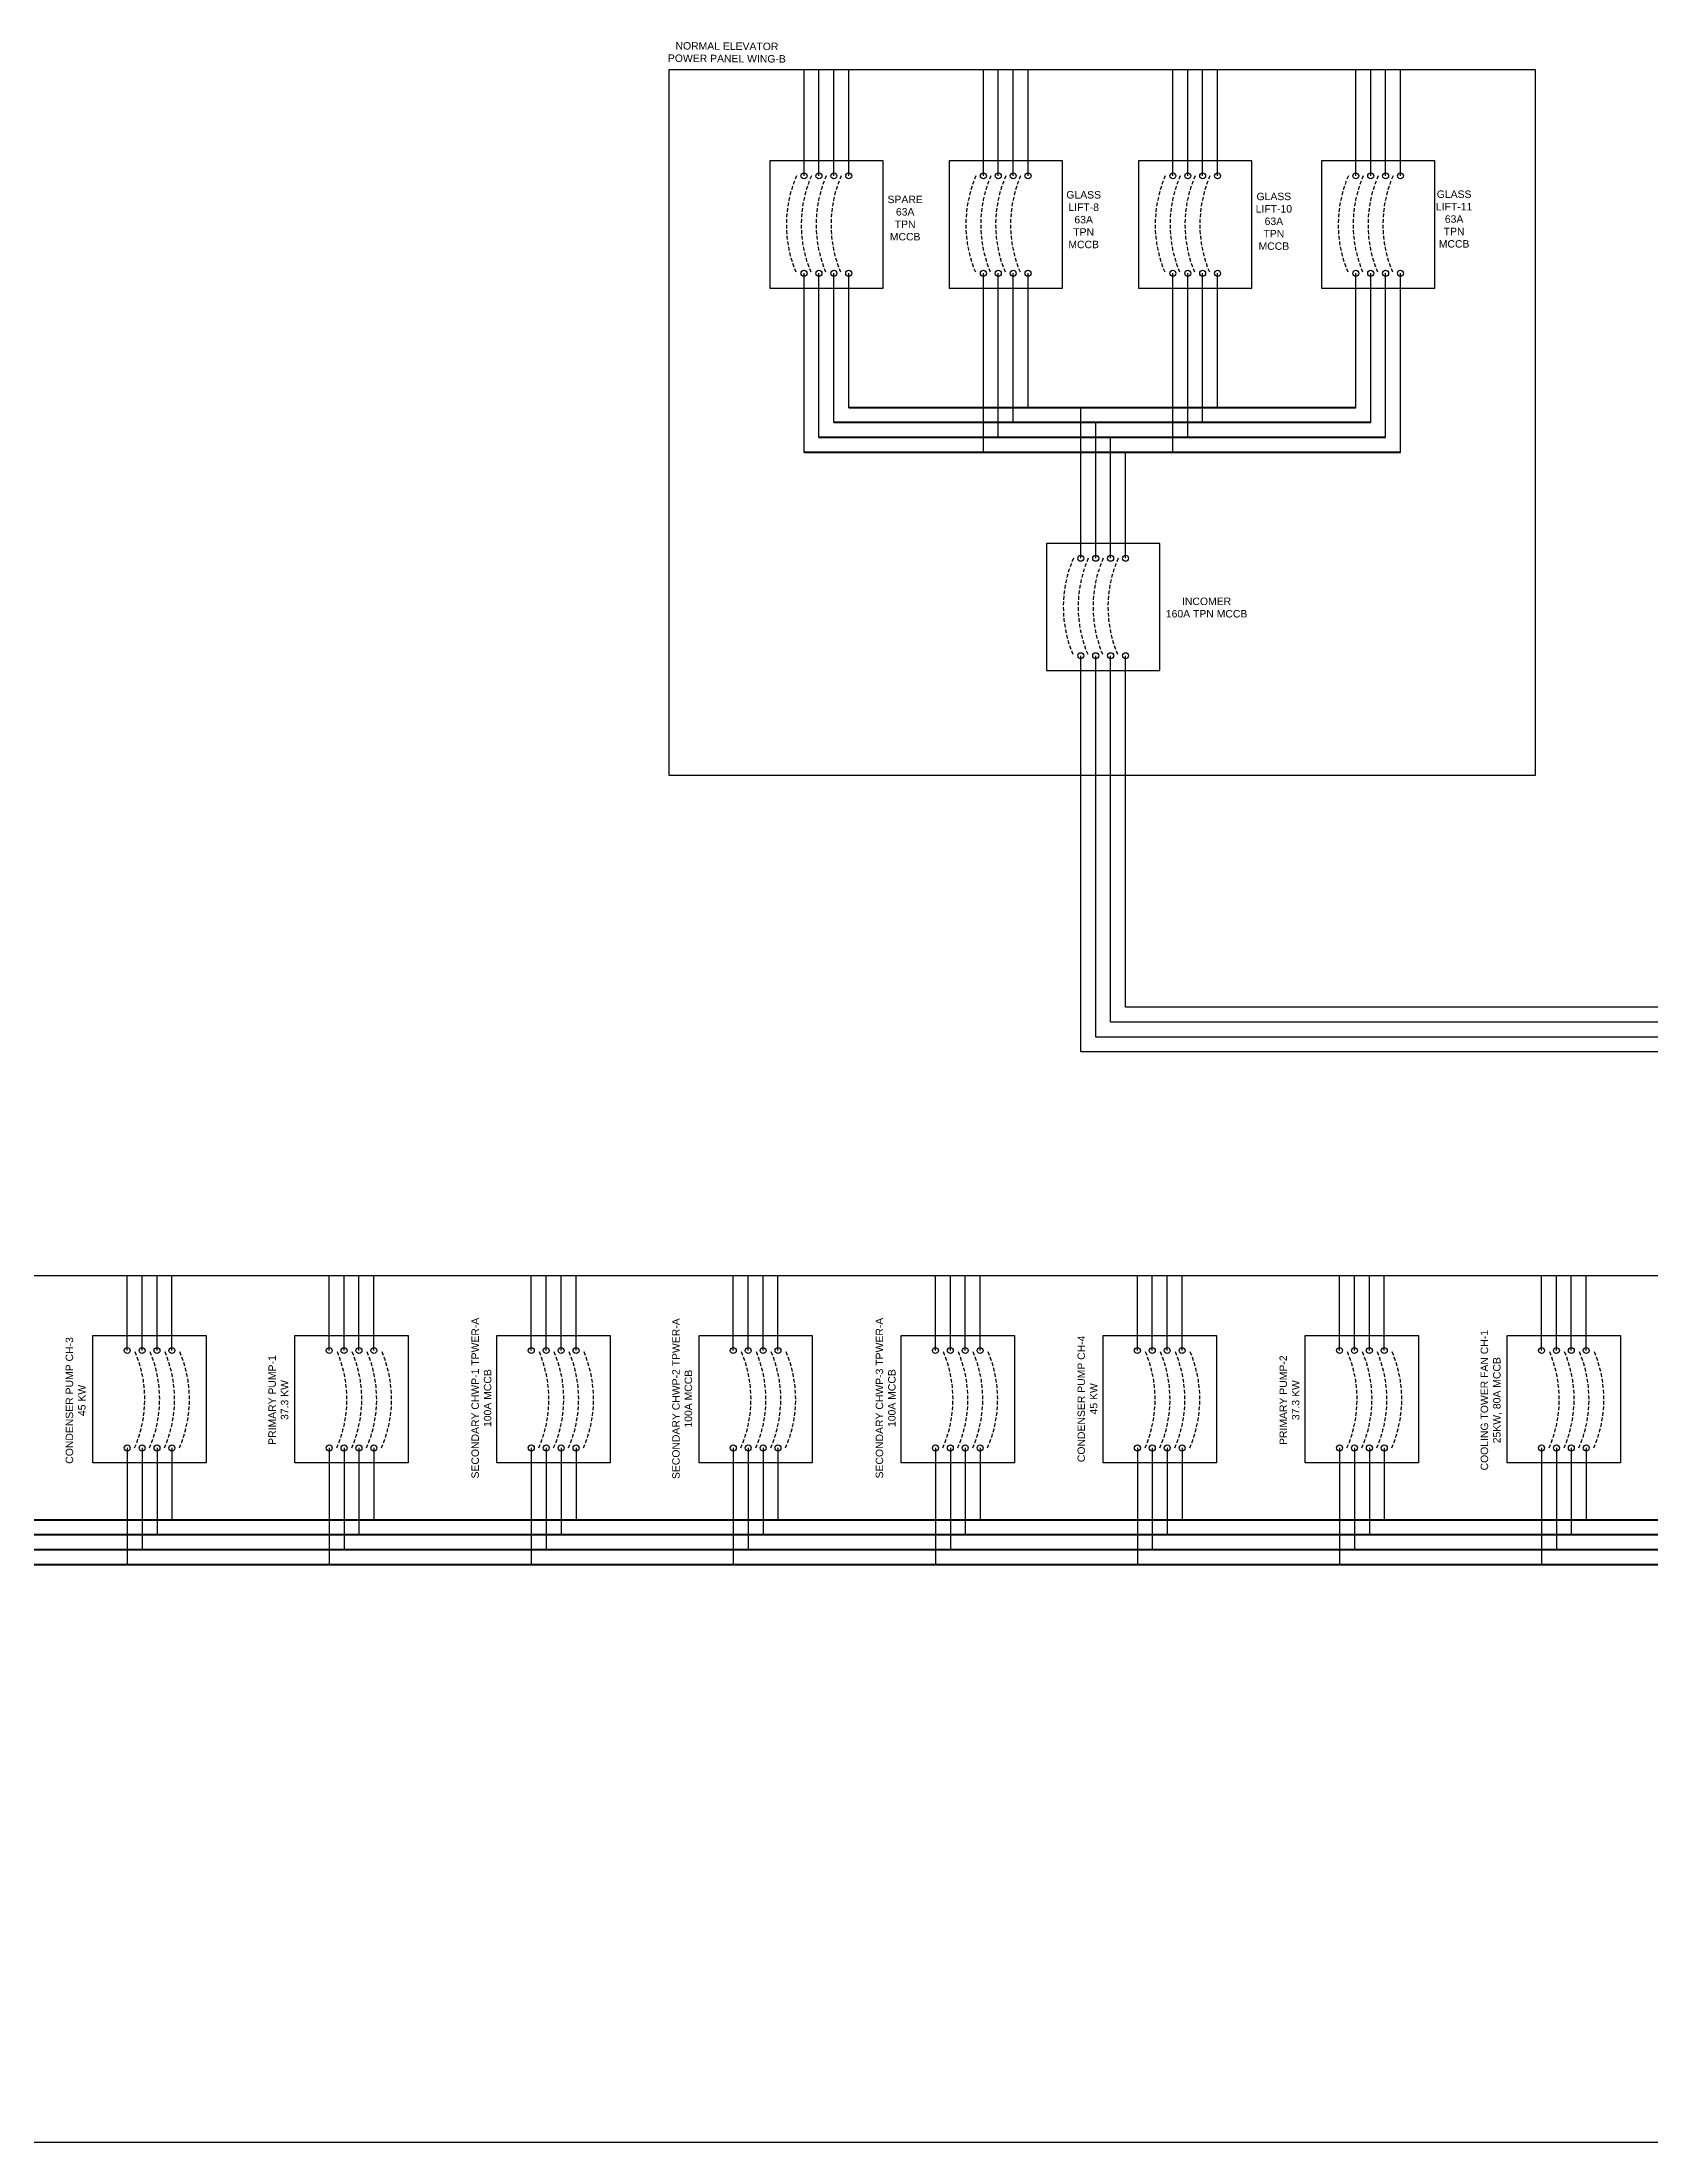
# Model space of a CAD drawing. Header units: inches. Extents: x -137 to 2243, y 16 to 894.
# Drawn here: x 1567.4 to 1675.4, y 613.4 to 754.3 of the extents above; entities that cross this region are included whole.
import ezdxf

# ---------------------------------------------------------------- set-up
doc = ezdxf.new("R2010")
doc.units = ezdxf.units.IN
doc.header["$MEASUREMENT"] = 0
doc.linetypes.add('DASHED2', pattern=[0.375, 0.25, -0.125])
doc.styles.get("Standard").update_dxf_attribs({"font": 'arial.ttf'})

msp = doc.modelspace()

# ---------------------------------------------------------------- linework, layer by layer
for p, q in [((1618.56, 745.35), (1618.56, 752.47)), ((1619.56, 745.35), (1619.56, 752.47)), ((1620.56, 745.35), (1620.56, 752.47)), ((1621.56, 745.35), (1621.56, 752.47)), ((1630.6, 745.35), (1630.6, 752.47)), ((1631.6, 745.35), (1631.6, 752.47)), ((1632.6, 745.35), (1632.6, 752.47)), ((1633.6, 745.35), (1633.6, 752.47)), ((1643.32, 745.35), (1643.32, 752.47)), ((1644.32, 745.35), (1644.32, 752.47)), ((1645.32, 745.35), (1645.32, 752.47)), ((1646.32, 745.35), (1646.32, 752.47)), ((1655.6, 745.35), (1655.6, 752.47)), ((1656.6, 745.35), (1656.6, 752.47)), ((1657.6, 745.35), (1657.6, 752.47)), ((1658.6, 745.35), (1658.6, 752.47)), ((1618.56, 726.79), (1618.56, 738.81)), ((1619.56, 727.79), (1619.56, 738.81)), ((1620.56, 728.79), (1620.56, 738.81)), ((1621.56, 729.79), (1621.56, 738.81)), ((1630.6, 726.79), (1630.6, 738.81)), ((1631.6, 727.79), (1631.6, 738.81)), ((1632.6, 728.79), (1632.6, 738.81)), ((1633.6, 729.79), (1633.6, 738.81)), ((1643.32, 726.79), (1643.32, 738.81)), ((1644.32, 727.79), (1644.32, 738.81)), ((1645.32, 728.79), (1645.32, 738.81)), ((1646.32, 729.79), (1646.32, 738.81)), ((1655.6, 729.79), (1655.6, 738.81)), ((1656.6, 728.79), (1656.6, 738.81)), ((1657.6, 727.79), (1657.6, 738.81)), ((1658.6, 726.79), (1658.6, 738.81)), ((1637.14, 719.68), (1637.14, 729.79)), ((1638.14, 719.68), (1638.14, 728.79)), ((1639.14, 719.68), (1639.14, 727.79)), ((1640.14, 719.68), (1640.14, 726.79)), ((1637.14, 705.12), (1637.14, 713.14)), ((1638.14, 705.12), (1638.14, 713.14)), ((1639.14, 705.12), (1639.14, 713.14)), ((1640.14, 705.12), (1640.14, 713.14)), ((1637.14, 686.54), (1637.14, 705.12)), ((1638.14, 687.54), (1638.14, 705.12)), ((1639.14, 688.54), (1639.14, 705.12)), ((1640.14, 689.54), (1640.14, 705.12)), ((1749.62, 689.54), (1640.14, 689.54)), ((1748.62, 688.54), (1639.14, 688.54)), ((1746.62, 686.54), (1637.14, 686.54)), ((1747.62, 687.54), (1638.14, 687.54)), ((1573.12, 666.5), (1573.12, 671.51)), ((1574.12, 666.5), (1574.12, 671.51)), ((1575.12, 666.5), (1575.12, 671.51)), ((1576.12, 666.5), (1576.12, 671.51)), ((1586.68, 666.5), (1586.68, 671.51)), ((1587.68, 666.5), (1587.68, 671.51)), ((1588.68, 666.5), (1588.68, 671.51)), ((1589.68, 666.5), (1589.68, 671.51)), ((1600.25, 666.5), (1600.25, 671.51)), ((1601.25, 666.5), (1601.25, 671.51)), ((1602.25, 666.5), (1602.25, 671.51)), ((1603.25, 666.5), (1603.25, 671.51)), ((1613.81, 666.5), (1613.81, 671.51)), ((1614.81, 666.5), (1614.81, 671.51)), ((1615.81, 666.5), (1615.81, 671.51)), ((1616.81, 666.5), (1616.81, 671.51)), ((1627.38, 666.5), (1627.38, 671.51)), ((1628.38, 666.5), (1628.38, 671.51)), ((1629.38, 666.5), (1629.38, 671.51)), ((1630.38, 666.5), (1630.38, 671.51)), ((1640.94, 666.5), (1640.94, 671.51)), ((1641.94, 666.5), (1641.94, 671.51)), ((1642.94, 666.5), (1642.94, 671.51)), ((1643.94, 666.5), (1643.94, 671.51)), ((1654.51, 666.5), (1654.51, 671.51)), ((1655.51, 666.5), (1655.51, 671.51)), ((1656.51, 666.5), (1656.51, 671.51)), ((1657.51, 666.5), (1657.51, 671.51)), ((1668.07, 666.5), (1668.07, 671.51)), ((1669.07, 666.5), (1669.07, 671.51)), ((1670.07, 666.5), (1670.07, 671.51)), ((1671.07, 666.5), (1671.07, 671.51)), ((1573.12, 659.96), (1573.12, 652.14)), ((1574.12, 659.96), (1574.12, 653.14)), ((1575.12, 659.96), (1575.12, 654.14)), ((1576.12, 659.96), (1576.12, 655.14)), ((1586.68, 659.96), (1586.68, 652.14)), ((1587.68, 659.96), (1587.68, 653.14)), ((1588.68, 659.96), (1588.68, 654.14)), ((1589.68, 659.96), (1589.68, 655.14)), ((1600.25, 659.96), (1600.25, 652.14)), ((1601.25, 659.96), (1601.25, 653.14)), ((1602.25, 659.96), (1602.25, 654.14)), ((1603.25, 659.96), (1603.25, 655.14)), ((1613.81, 659.96), (1613.81, 652.14)), ((1614.81, 659.96), (1614.81, 653.14)), ((1615.81, 659.96), (1615.81, 654.14)), ((1616.81, 659.96), (1616.81, 655.14)), ((1627.38, 659.96), (1627.38, 652.14)), ((1628.38, 659.96), (1628.38, 653.14)), ((1629.38, 659.96), (1629.38, 654.14)), ((1630.38, 659.96), (1630.38, 655.14)), ((1640.94, 659.96), (1640.94, 652.14)), ((1641.94, 659.96), (1641.94, 653.14)), ((1642.94, 659.96), (1642.94, 654.14)), ((1643.94, 659.96), (1643.94, 655.14)), ((1654.51, 659.96), (1654.51, 652.14)), ((1655.51, 659.96), (1655.51, 653.14)), ((1656.51, 659.96), (1656.51, 654.14)), ((1657.51, 659.96), (1657.51, 655.14)), ((1668.07, 659.96), (1668.07, 652.14)), ((1669.07, 659.96), (1669.07, 653.14)), ((1670.07, 659.96), (1670.07, 654.14)), ((1671.07, 659.96), (1671.07, 655.14))]:
    msp.add_line(p, q)
at = {"color": 240, "lineweight": 211, "true_color": 0xed1f24}
for p, q in [((1655.6, 729.79), (1621.56, 729.79)), ((1494, 652.14), (1711.77, 652.14))]:
    msp.add_line(p, q, dxfattribs=at)
at = {"color": 152, "lineweight": 211, "true_color": 0x2776bb}
for p, q in [((1657.6, 727.79), (1619.56, 727.79)), ((1494, 654.14), (1709.77, 654.14))]:
    msp.add_line(p, q, dxfattribs=at)
at = {"color": 40, "lineweight": 211, "true_color": 0xf8d731}
for p, q in [((1656.6, 728.79), (1620.56, 728.79)), ((1494, 653.14), (1710.77, 653.14))]:
    msp.add_line(p, q, dxfattribs=at)
at = {"color": 18, "lineweight": 211, "true_color": 0x000000}
for p, q in [((1658.6, 726.79), (1618.56, 726.79)), ((1494, 655.14), (1708.77, 655.14))]:
    msp.add_line(p, q, dxfattribs=at)
for points in [[(1667.67, 752.47), (1609.49, 752.47), (1609.49, 705.12), (1667.67, 705.12)], [(1274.58, 613.37), (1724.5, 613.37), (1724.5, 671.51), (1274.58, 671.51)]]:
    msp.add_lwpolyline(points, close=True)
at = {"color": 18, "true_color": 0x000000}
for points in [[(1623.86, 746.35), (1616.26, 746.35), (1616.26, 737.81), (1623.86, 737.81)], [(1635.9, 746.35), (1628.3, 746.35), (1628.3, 737.81), (1635.9, 737.81)], [(1648.62, 746.35), (1641.02, 746.35), (1641.02, 737.81), (1648.62, 737.81)], [(1660.9, 746.35), (1653.3, 746.35), (1653.3, 737.81), (1660.9, 737.81)], [(1642.44, 720.68), (1634.84, 720.68), (1634.84, 712.14), (1642.44, 712.14)], [(1570.81, 667.5), (1578.42, 667.5), (1578.42, 658.96), (1570.81, 658.96)], [(1584.38, 667.5), (1591.98, 667.5), (1591.98, 658.96), (1584.38, 658.96)], [(1597.94, 667.5), (1605.55, 667.5), (1605.55, 658.96), (1597.94, 658.96)], [(1611.51, 667.5), (1619.11, 667.5), (1619.11, 658.96), (1611.51, 658.96)], [(1625.08, 667.5), (1632.68, 667.5), (1632.68, 658.96), (1625.08, 658.96)], [(1638.64, 667.5), (1646.24, 667.5), (1646.24, 658.96), (1638.64, 658.96)], [(1652.21, 667.5), (1659.81, 667.5), (1659.81, 658.96), (1652.21, 658.96)], [(1665.77, 667.5), (1673.37, 667.5), (1673.37, 658.96), (1665.77, 658.96)]]:
    msp.add_lwpolyline(points, close=True, dxfattribs=at)
for centre in [(1618.56, 745.35), (1619.56, 745.35), (1620.56, 745.35), (1621.56, 745.35), (1630.6, 745.35), (1631.6, 745.35), (1632.6, 745.35), (1633.6, 745.35), (1643.32, 745.35), (1644.32, 745.35), (1645.32, 745.35), (1646.32, 745.35), (1655.6, 745.35), (1656.6, 745.35), (1657.6, 745.35), (1658.6, 745.35), (1618.56, 738.81), (1619.56, 738.81), (1620.56, 738.81), (1621.56, 738.81), (1630.6, 738.81), (1631.6, 738.81), (1632.6, 738.81), (1633.6, 738.81), (1643.32, 738.81), (1644.32, 738.81), (1645.32, 738.81), (1646.32, 738.81), (1655.6, 738.81), (1656.6, 738.81), (1657.6, 738.81), (1658.6, 738.81), (1637.14, 719.68), (1638.14, 719.68), (1639.14, 719.68), (1640.14, 719.68), (1637.14, 713.14), (1638.14, 713.14), (1639.14, 713.14), (1640.14, 713.14), (1573.12, 666.5), (1574.12, 666.5), (1575.12, 666.5), (1576.12, 666.5), (1586.68, 666.5), (1587.68, 666.5), (1588.68, 666.5), (1589.68, 666.5), (1600.25, 666.5), (1601.25, 666.5), (1602.25, 666.5), (1603.25, 666.5), (1613.81, 666.5), (1614.81, 666.5), (1615.81, 666.5), (1616.81, 666.5), (1627.38, 666.5), (1628.38, 666.5), (1629.38, 666.5), (1630.38, 666.5), (1640.94, 666.5), (1641.94, 666.5), (1642.94, 666.5), (1643.94, 666.5), (1654.51, 666.5), (1655.51, 666.5), (1656.51, 666.5), (1657.51, 666.5), (1668.07, 666.5), (1669.07, 666.5), (1670.07, 666.5), (1671.07, 666.5), (1573.12, 659.96), (1574.12, 659.96), (1575.12, 659.96), (1576.12, 659.96), (1586.68, 659.96), (1587.68, 659.96), (1588.68, 659.96), (1589.68, 659.96), (1600.25, 659.96), (1601.25, 659.96), (1602.25, 659.96), (1603.25, 659.96), (1613.81, 659.96), (1614.81, 659.96), (1615.81, 659.96), (1616.81, 659.96), (1627.38, 659.96), (1628.38, 659.96), (1629.38, 659.96), (1630.38, 659.96), (1640.94, 659.96), (1641.94, 659.96), (1642.94, 659.96), (1643.94, 659.96), (1654.51, 659.96), (1655.51, 659.96), (1656.51, 659.96), (1657.51, 659.96), (1668.07, 659.96), (1669.07, 659.96), (1670.07, 659.96), (1671.07, 659.96)]:
    msp.add_circle(centre, 0.201, dxfattribs=at)
at = {"color": 18, "linetype": 'DASHED2', "true_color": 0x000000}
for centre, start, end in [((1625.58, 742.08), 156.5048, 203.4952), ((1626.58, 742.08), 156.5048, 203.4952), ((1627.58, 742.08), 156.5048, 203.4952), ((1628.58, 742.08), 156.5048, 203.4952), ((1637.63, 742.08), 156.5048, 203.4952), ((1638.63, 742.08), 156.5048, 203.4952), ((1639.63, 742.08), 156.5048, 203.4952), ((1640.63, 742.08), 156.5048, 203.4952), ((1650.34, 742.08), 156.5048, 203.4952), ((1651.34, 742.08), 156.5048, 203.4952), ((1652.34, 742.08), 156.5048, 203.4952), ((1653.34, 742.08), 156.5048, 203.4952), ((1662.63, 742.08), 156.5048, 203.4952), ((1663.63, 742.08), 156.5048, 203.4952), ((1664.63, 742.08), 156.5048, 203.4952), ((1665.63, 742.08), 156.5048, 203.4952), ((1644.17, 716.41), 156.5048, 203.4952), ((1645.17, 716.41), 156.5048, 203.4952), ((1646.17, 716.41), 156.5048, 203.4952), ((1647.17, 716.41), 156.5048, 203.4952), ((1566.09, 663.23), 336.5048, 23.4952), ((1567.09, 663.23), 336.5048, 23.4952), ((1568.09, 663.23), 336.5048, 23.4952), ((1569.09, 663.23), 336.5048, 23.4952), ((1579.66, 663.23), 336.5048, 23.4952), ((1580.66, 663.23), 336.5048, 23.4952), ((1581.66, 663.23), 336.5048, 23.4952), ((1582.66, 663.23), 336.5048, 23.4952), ((1593.22, 663.23), 336.5048, 23.4952), ((1594.22, 663.23), 336.5048, 23.4952), ((1595.22, 663.23), 336.5048, 23.4952), ((1596.22, 663.23), 336.5048, 23.4952), ((1606.79, 663.23), 336.5048, 23.4952), ((1607.79, 663.23), 336.5048, 23.4952), ((1608.79, 663.23), 336.5048, 23.4952), ((1609.79, 663.23), 336.5048, 23.4952), ((1620.35, 663.23), 336.5048, 23.4952), ((1621.35, 663.23), 336.5048, 23.4952), ((1622.35, 663.23), 336.5048, 23.4952), ((1623.35, 663.23), 336.5048, 23.4952), ((1633.92, 663.23), 336.5048, 23.4952), ((1634.92, 663.23), 336.5048, 23.4952), ((1635.92, 663.23), 336.5048, 23.4952), ((1636.92, 663.23), 336.5048, 23.4952), ((1647.48, 663.23), 336.5048, 23.4952), ((1648.48, 663.23), 336.5048, 23.4952), ((1649.48, 663.23), 336.5048, 23.4952), ((1650.48, 663.23), 336.5048, 23.4952), ((1661.05, 663.23), 336.5048, 23.4952), ((1662.05, 663.23), 336.5048, 23.4952), ((1663.05, 663.23), 336.5048, 23.4952), ((1664.05, 663.23), 336.5048, 23.4952)]:
    msp.add_arc(centre, 8.21, start, end, dxfattribs=at)

# ---------------------------------------------------------------- texts
at = {"insert": (1618.13, 752.94), "char_height": 0.5, "attachment_point": 9, "rotation": 359.632}
msp.add_mtext_dynamic_manual_height_columns('\\pxqc;NORMAL ELEVATOR POWER PANEL WING-B', width=9.5085, gutter_width=1, heights=[2.19], dxfattribs=at)
at = {"color": 18, "true_color": 0x000000, "char_height": 0.5, "attachment_point": 1}
for s, width, heights, insert in [('\\pxqc;GLASS LIFT-8\\P63A TPN MCCB', 2.6016, [6.64], (1636.03, 744.33)), ('\\pxqc;GLASS \\PLIFT-11\\P63A TPN MCCB', 2.6016, [6.64], (1660.9, 744.37)), ('\\pxqc;SPARE\\P63A\\PTPN MCCB', 2.9744, [9.1], (1623.86, 744.02)), ('\\pxqc;GLASS\\PLIFT-10\\P63A TPN MCCB', 2.6016, [6.64], (1648.8, 744.22))]:
    msp.add_mtext_dynamic_manual_height_columns(s, width=width, gutter_width=1, heights=heights, dxfattribs=dict(at, insert=insert))
at = {"color": 9, "insert": (1640.62, 717.04), "char_height": 0.5, "attachment_point": 1}
msp.add_mtext_dynamic_manual_height_columns('\\pxqc;INCOMER\\P160A TPN MCCB', width=9.9259, gutter_width=1, heights=[12], dxfattribs=at)
at = {"color": 18, "true_color": 0x000000, "char_height": 0.5, "attachment_point": 9, "rotation": 90}
for s, insert in [('\\pxqc;SECONDARY CHWP-1 TPWER-A\\P100A MCCB', (1597.57, 674.23)), ('\\pxqc;SECONDARY CHWP-2 TPWER-A\\P100A MCCB', (1611.05, 674.19)), ('\\pxqc;SECONDARY CHWP-3 TPWER-A\\P100A MCCB', (1624.71, 674.23)), ('\\pxqc;CONDENSER PUMP CH-3\\P45 KW', (1570.33, 674.07)), ('\\pxqc;CONDENSER PUMP CH-4\\P45 KW', (1638.26, 674.18)), ('\\pxqc;COOLING TOWER FAN CH-1\\P25KW, 80A MCCB', (1665.41, 674.09)), ('\\pxqc;PRIMARY PUMP-1\\P37.3 KW', (1583.94, 674.1)), ('\\pxqc;PRIMARY PUMP-2\\P37.3 KW', (1651.82, 674.09))]:
    msp.add_mtext_dynamic_manual_height_columns(s, width=21.8484, gutter_width=1, heights=[2.19], dxfattribs=dict(at, insert=insert))

doc.saveas('drawing.dxf')
